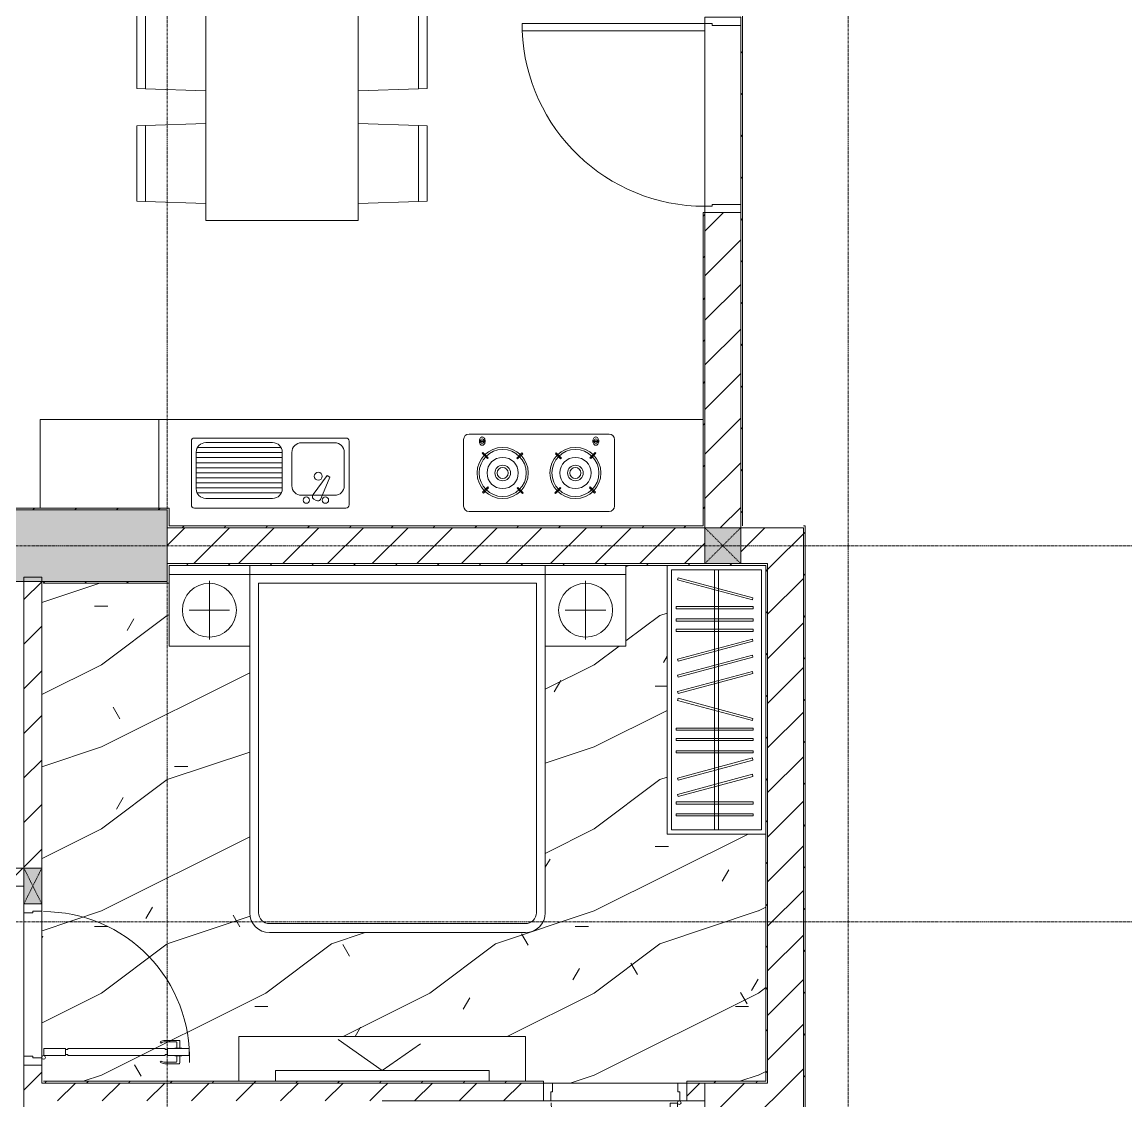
# Model space of a CAD drawing. Header units: millimetres. Extents: x 5357 to 259384, y -16348 to 109893.
# Drawn here: x 38043 to 44202, y 50437 to 56460 of the extents above; entities that cross this region are included whole.
import ezdxf

# ---------------------------------------------------------------- set-up
doc = ezdxf.new("R2010")
doc.units = ezdxf.units.MM
doc.linetypes.add('Dash', pattern=[6, 3, -3])
doc.linetypes.add('Grid Line', pattern=[22.225, 12.7, -3.175, 3.175, -3.175])
for name, color, linetype, lineweight in [('0-1', 7, 'Continuous', 5), ('A-DETL-GENF', 92, 'Continuous', 9), ('A-DETL-GENF-1', 53, 'Continuous', 9), ('A-DOOR', 31, 'Continuous', 9), ('A-DOOR-1', 254, 'Continuous', 9), ('A-DOOR-2', 53, 'Continuous', 9), ('A-DOOR-FRAM', 31, 'Continuous', 9), ('A-FLOR-1', 53, 'Continuous', 9), ('A-FLOR-PATT-1', 10, 'Continuous', 9), ('A-WALL', 113, 'Continuous', 9), ('A-WALL-1', 9, 'Continuous', 18), ('A-WALL-2', 53, 'Continuous', 9), ('A-WALL-3', 113, 'Continuous', 18), ('A-WALL-PATT', 111, 'Continuous', 9), ('A-WALL-PATT-1', 10, 'Continuous', 9), ('A-WALL-PATT-2', 53, 'Continuous', 9), ('I-FURN', 30, 'Continuous', 9), ('I-FURN-1', 254, 'Continuous', 9), ('I-WALL-1', 9, 'Continuous', 18), ('I-WALL-3', 2, 'Continuous', 18), ('S-COLS', 52, 'Continuous', 9), ('S-COLS-1', 253, 'Continuous', 5), ('S-COLS-2', 9, 'Continuous', 18), ('S-COLS-3', 53, 'Continuous', 9), ('S-COLS-4', 254, 'Continuous', 9), ('S-COLS-5', 52, 'Continuous', 18), ('S-COLS-6', 52, 'Dash', 9), ('S-COLS-HDLN', 52, 'Dash', 9), ('S-COLS-HDLN-1', 53, 'Dash', 9), ('S-GRID-1', 1, 'Grid Line', 9)]:
    doc.layers.add(name, color=color, linetype=linetype, lineweight=lineweight)
pattern_1 = [(45, (0, 0), (-116.6726, 116.6726), [])]
pattern_2 = [(45, (0, 0), (-124.4508, 124.4508), [])]

# ---------------------------------------------------------------- blocks, each defined once
blk = doc.blocks.new('NCV_TKTC_KET CAU_rvt-1-TKCS_MB CẢNH QUAN CÂY XANH')
at = {"layer": 'S-COLS-1'}
blk.add_hatch(color=256, dxfattribs=at).paths.add_polyline_path([(38852.6, 53336.9), (38852.6, 53736.9), (37552.6, 53736.9), (37552.6, 53336.9), (38038.9, 53336.9)])
at = {"layer": 'S-COLS-2'}
for p, q in [((38852.6, 53736.9), (37552.6, 53736.9)), ((38852.6, 53336.9), (38852.6, 53736.9)), ((37552.6, 53336.9), (38852.6, 53336.9))]:
    blk.add_line(p, q, dxfattribs=at)
blk = doc.blocks.new('DOOR_CW_01 CANH MO-PANEL KINH - DIW_01-900x2200-CỬA GỖ VÂN LAMINATE-553375-TKCS_MB CẢNH QUAN CÂY XANH')
at = {"layer": 'A-DETL-GENF-1'}
for p, q in [((-397, -182), (-397, -62)), ((-397, -62), (-357, -62)), ((-357, -62), (-357, -182)), ((-357, -182), (-397, -182)), ((-391, -196), (-391, -182)), ((-391, -182), (-363, -182)), ((-363, -182), (-363, -196)), ((-397, -196), (-391, -196)), ((-397, -738), (-397, -196)), ((-357, -196), (-363, -196)), ((-357, -196), (-357, -738)), ((-442, -737), (-442, -816.5)), ((-434, -799.5), (-434, -737)), ((-433.9, -711.2), (-427.3, -715.8)), ((-397, -738), (-391, -738)), ((-391, -752), (-391, -738)), ((-357, -738), (-363, -738)), ((-363, -738), (-363, -752)), ((-320.1, -711.2), (-326.7, -715.8)), ((-320, -799.5), (-320, -737)), ((-312, -737), (-312, -816.5)), ((-399, -792.2), (-399, -831.8)), ((-397, -792.2), (-399, -792.2)), ((-357, -752), (-397, -752)), ((-397, -752), (-397, -872)), ((-397, -792.2), (-397, -831.8)), ((-363, -752), (-391, -752)), ((-357, -872), (-357, -752)), ((-357, -792.2), (-357, -831.8)), ((-357, -792.2), (-355, -792.2)), ((-355, -792.2), (-355, -831.8)), ((-399, -820.5), (-438, -820.5)), ((-399, -803.5), (-430, -803.5)), ((-399, -831.8), (-397, -831.8)), ((-355, -831.8), (-357, -831.8)), ((-355, -803.5), (-324, -803.5)), ((-355, -820.5), (-316, -820.5)), ((-397, -872), (-357, -872))]:
    blk.add_line(p, q, dxfattribs=at)
blk.add_circle((-407, -60), 10, dxfattribs=at)
for centre, radius, start, end in [((-407, -60), 814, 268, 0), ((-397, -737), 45, 145, 180), ((-397, -737), 37, 145, 180), ((-357, -737), 37, 0, 35), ((-357, -737), 45, 360, 35), ((-430, -799.5), 4, 180, 270), ((-324, -799.5), 4, 270, 0), ((-438, -816.5), 4, 180, 270), ((-316, -816.5), 4, 270, 0)]:
    blk.add_arc(centre, radius, start, end, dxfattribs=at)
at = {"layer": 'A-DOOR-2'}
for p, q in [((-450, -50), (-450, 50)), ((-450, 50), (-400, 50)), ((-400, 50), (-400, 0)), ((400, 0), (400, 50)), ((400, 50), (450, 50)), ((450, 50), (450, -50)), ((-410, -50), (-450, -50)), ((-410, 0), (-410, -50)), ((-400, 0), (-410, 0)), ((-407, -50), (-382, -50)), ((410, 0), (400, 0)), ((410, -50), (410, 0)), ((450, -50), (410, -50))]:
    blk.add_line(p, q, dxfattribs=at)
blk = doc.blocks.new('DOOR_CW_01 CANH MO-PANEL KINH - DIG_02-800x2200-CỬA NHÔM KÍNH-400864-TKCS_MB CẢNH QUAN CÂY XANH')
at = {"layer": 'A-DETL-GENF-1'}
for p, q in [((-347, 772), (-307, 772)), ((-347, 652), (-347, 772)), ((-307, 772), (-307, 652)), ((-392, 637), (-392, 716.5)), ((-349, 720.5), (-388, 720.5)), ((-384, 699.5), (-384, 637)), ((-349, 703.5), (-380, 703.5)), ((-349, 731.8), (-347, 731.8)), ((-349, 692.2), (-349, 731.8)), ((-347, 692.2), (-349, 692.2)), ((-347, 692.2), (-347, 731.8)), ((-307, 692.2), (-307, 731.8)), ((-305, 731.8), (-307, 731.8)), ((-307, 692.2), (-305, 692.2)), ((-305, 692.2), (-305, 731.8)), ((-305, 720.5), (-266, 720.5)), ((-305, 703.5), (-274, 703.5)), ((-270, 699.5), (-270, 637)), ((-262, 637), (-262, 716.5)), ((-307, 652), (-347, 652)), ((-347, 638), (-341, 638)), ((-347, 638), (-347, 196)), ((-313, 652), (-341, 652)), ((-341, 652), (-341, 638)), ((-313, 638), (-313, 652)), ((-307, 638), (-313, 638)), ((-307, 196), (-307, 638)), ((-383.9, 611.2), (-377.3, 615.8)), ((-270.1, 611.2), (-276.7, 615.8)), ((-347, 196), (-341, 196)), ((-341, 196), (-341, 182)), ((-307, 196), (-313, 196)), ((-313, 182), (-313, 196)), ((-307, 182), (-347, 182)), ((-347, 182), (-347, 62)), ((-341, 182), (-313, 182)), ((-307, 62), (-307, 182)), ((-347, 62), (-307, 62))]:
    blk.add_line(p, q, dxfattribs=at)
blk.add_circle((-357, 60), 10, dxfattribs=at)
for centre, radius, start, end in [((-357, 60), 714, 360, 92), ((-388, 716.5), 4, 90, 180), ((-380, 699.5), 4, 90, 180), ((-274, 699.5), 4, 0, 90), ((-266, 716.5), 4, 0, 90), ((-347, 637), 45, 180, 215), ((-347, 637), 37, 180, 215), ((-307, 637), 37, 325, 0), ((-307, 637), 45, 325, 0)]:
    blk.add_arc(centre, radius, start, end, dxfattribs=at)
at = {"layer": 'A-DOOR-2'}
for p, q in [((-360, 50), (-400, 50)), ((-400, 50), (-400, -50)), ((-360, 0), (-360, 50)), ((-350, 0), (-360, 0)), ((-357, 50), (-332, 50)), ((-350, -50), (-350, 0)), ((360, 0), (350, 0)), ((350, 0), (350, -50)), ((400, 50), (360, 50)), ((360, 50), (360, 0)), ((400, -50), (400, 50)), ((-400, -50), (-350, -50)), ((350, -50), (400, -50))]:
    blk.add_line(p, q, dxfattribs=at)
blk = doc.blocks.new('G1_SOF - BO TRU - 100x200-V75-TKCS_MB CẢNH QUAN CÂY XANH')
at = {"layer": 'S-COLS-3'}
blk.add_hatch(color=256, dxfattribs=at).paths.add_polyline_path([(-50, -100), (50, -100), (50, 100), (-50, 100)])
at = {"layer": 'S-COLS-2'}
for p, q in [((50, 100), (-50, 100)), ((-50, 100), (-50, -100)), ((50, -100), (50, 100))]:
    blk.add_line(p, q, dxfattribs=at)
at = {"layer": 'S-COLS-HDLN-1'}
for p, q in [((50, 100), (-50, -100)), ((-50, 100), (50, -100))]:
    blk.add_line(p, q, dxfattribs=at)
blk = doc.blocks.new('GIUONG NGU-2TAB-1600x2000 - GIUONG NGU-2TAB-1600x2000-842839-TKCS_MB CẢNH QUAN CÂY XANH')
at = {"layer": 'I-FURN-1'}
for p, q in [((8.5, 0), (8.5, -50)), ((458.5, -50), (458.5, 0)), ((458.5, 0), (458.5, -50)), ((2108.2, -50), (2108.2, 0)), ((458.5, -50), (8.5, -50)), ((8.5, -50), (8.5, -450.3)), ((8.5, -50), (458.5, -50)), ((458.5, -50), (8.5, -50)), ((8.5, -50), (8.5, -450.3)), ((458.5, -450.3), (458.5, -50)), ((2108.2, -50), (458.5, -50)), ((458.5, -50), (458.5, -1938.9)), ((458.5, -50), (2108.2, -50)), ((458.5, -1938.9), (458.5, -50)), ((458.5, -450.3), (458.5, -50)), ((458.5, -50), (2108.2, -50)), ((2108.2, 0), (2108.2, -50)), ((2558.2, -50), (2108.2, -50)), ((2108.2, -50), (2108.2, -450.3)), ((2108.2, -1938.9), (2108.2, -50)), ((2108.2, -50), (2558.2, -50)), ((2108.2, -50), (2558.2, -50)), ((2108.2, -450.3), (2108.2, -50)), ((2108.2, -50), (2108.2, -1938.9)), ((2558.2, -50), (2558.2, 0)), ((2558.2, -450.3), (2558.2, -50)), ((2558.2, -50), (2558.2, -450.3)), ((233.5, -86.8), (233.5, -413.5)), ((508.5, -100), (2058.2, -100)), ((508.5, -1938.9), (508.5, -100)), ((2058.2, -100), (2058.2, -1938.9)), ((2333.2, -86.8), (2333.2, -413.5)), ((120.2, -250.2), (346.8, -250.2)), ((2446.5, -250.2), (2219.8, -250.2)), ((8.5, -450.3), (458.5, -450.3)), ((8.5, -450.3), (458.5, -450.3)), ((2108.2, -450.3), (2558.2, -450.3)), ((2558.2, -450.3), (2108.2, -450.3)), ((1997.1, -2000), (569.6, -2000)), ((569.6, -2050), (1997.1, -2050)), ((1997.1, -2050), (569.6, -2050))]:
    blk.add_line(p, q, dxfattribs=at)
for centre in [(233.5, -250.2), (2333.2, -250.2)]:
    blk.add_circle(centre, 150.7, dxfattribs=at)
for centre, radius, start, end in [((569.6, -1938.9), 111.1, 180, 270), ((569.6, -1938.9), 111.1, 180, 270), ((569.6, -1938.9), 61.1, 180, 270), ((1997.1, -1938.9), 111.1, 270, 360), ((1997.1, -1938.9), 61.1, 270, 0), ((1997.1, -1938.9), 111.1, 270, 0)]:
    blk.add_arc(centre, radius, start, end, dxfattribs=at)
blk = doc.blocks.new('TU QUAN AO-SUITE ROOM_3 - TU QUAN AO-SUITE ROOM_3-V76-TKCS_MB CẢNH QUAN CÂY XANH')
at = {"layer": 'I-FURN-1'}
for p, q in [((-550, 1500), (0, 1500)), ((0, 1500), (-550, 1500)), ((0, 1500), (0, 0)), ((0, 0), (0, 1500)), ((-24, 1476), (-526, 1476)), ((-526, 1476), (-526, 600)), ((-526, 1476), (-526, 24)), ((-287, 576), (-287, 1476)), ((-263, 576), (-263, 1476)), ((-24, 24), (-24, 1476)), ((-480.1, 1386.9), (-480.1, 1398.9)), ((-480.1, 1398.9), (-50.1, 1398.9)), ((-480.1, 1386.9), (-480.1, 1398.9)), ((-50.1, 1386.9), (-480.1, 1386.9)), ((-50.1, 1398.9), (-50.1, 1386.9)), ((-480.1, 1320.5), (-480.1, 1332.5)), ((-480.1, 1332.5), (-50.1, 1332.5)), ((-480.1, 1320.5), (-480.1, 1332.5)), ((-50.1, 1320.5), (-480.1, 1320.5)), ((-50.1, 1332.5), (-50.1, 1320.5)), ((-478.3, 1178.1), (-61.3, 1289.9)), ((-58.2, 1278.3), (-475.2, 1166.5)), ((-61.3, 1289.9), (-58.2, 1278.3)), ((-478.3, 1086.9), (-61.3, 1198.6)), ((-475.2, 1166.5), (-478.3, 1178.1)), ((-58.2, 1187.1), (-475.2, 1075.3)), ((-61.3, 1198.6), (-58.2, 1187.1)), ((-480.1, 1035.3), (-480.1, 1047.3)), ((-480.1, 1047.3), (-50.1, 1047.3)), ((-480.1, 1035.3), (-480.1, 1047.3)), ((-475.2, 1075.3), (-478.3, 1086.9)), ((-50.1, 1047.3), (-50.1, 1035.3)), ((-50.1, 1035.3), (-480.1, 1035.3)), ((-480.1, 965.8), (-480.1, 977.8)), ((-480.1, 977.8), (-50.1, 977.8)), ((-480.1, 965.8), (-480.1, 977.8)), ((-50.1, 965.8), (-480.1, 965.8)), ((-50.1, 977.8), (-50.1, 965.8)), ((-480.1, 908.6), (-480.1, 920.6)), ((-480.1, 920.6), (-50.1, 920.6)), ((-480.1, 908.6), (-480.1, 920.6)), ((-50.1, 908.6), (-480.1, 908.6)), ((-475.2, 865.5), (-478.3, 853.9)), ((-58.2, 753.7), (-475.2, 865.5)), ((-50.1, 920.6), (-50.1, 908.6)), ((-478.3, 853.9), (-61.3, 742.1)), ((-61.3, 742.1), (-58.2, 753.7)), ((-478.3, 603.1), (-61.3, 714.9)), ((-58.2, 703.3), (-475.2, 591.5)), ((-61.3, 714.9), (-58.2, 703.3)), ((-478.3, 511.9), (-61.3, 623.6)), ((-61.3, 623.6), (-58.2, 612.1)), ((-526, 24), (-526, 600)), ((-475.2, 591.5), (-478.3, 603.1)), ((-58.2, 612.1), (-475.2, 500.3)), ((-287, 24), (-287, 576)), ((-263, 24), (-263, 576)), ((-478.3, 423.1), (-61.3, 534.9)), ((-475.2, 500.3), (-478.3, 511.9)), ((-58.2, 523.3), (-475.2, 411.5)), ((-61.3, 534.9), (-58.2, 523.3)), ((-475.2, 411.5), (-478.3, 423.1)), ((-480.1, 368.4), (-480.1, 356.4)), ((-50.1, 368.4), (-480.1, 368.4)), ((-480.1, 356.4), (-50.1, 356.4)), ((-480.1, 311.2), (-480.1, 299.2)), ((-50.1, 311.2), (-480.1, 311.2)), ((-50.1, 356.4), (-50.1, 368.4)), ((-50.1, 299.2), (-50.1, 311.2)), ((-480.1, 299.2), (-50.1, 299.2)), ((-480.1, 241.7), (-480.1, 229.7)), ((-50.1, 241.7), (-480.1, 241.7)), ((-480.1, 229.7), (-50.1, 229.7)), ((-475.2, 192.7), (-478.3, 181.1)), ((-58.2, 80.9), (-475.2, 192.7)), ((-50.1, 229.7), (-50.1, 241.7)), ((-478.3, 181.1), (-61.3, 69.4)), ((-61.3, 69.4), (-58.2, 80.9)), ((-526, 24), (-24, 24))]:
    blk.add_line(p, q, dxfattribs=at)
blk = doc.blocks.new('RES_BAN AN - RES_BAN AN-850636-TKCS_MB CẢNH QUAN CÂY XANH')
at = {"layer": 'I-FURN-1'}
for p, q in [((0, 250), (1600, 250)), ((0, 0), (0, 250)), ((1600, 250), (1600, 0))]:
    blk.add_line(p, q, dxfattribs=at)
blk = doc.blocks.new('KE TIVI-2 - KE TIVI-2-850637-TKCS_MB CẢNH QUAN CÂY XANH')
at = {"layer": 'I-FURN-1'}
for p, q in [((0, 60), (-245.7, 232.1)), ((213, 209.1), (0, 60)), ((-595.6, 60), (595.6, 60)), ((-595.6, 0), (-595.6, 60)), ((595.6, 60), (595.6, 0))]:
    blk.add_line(p, q, dxfattribs=at)
blk = doc.blocks.new('HE BEP A1 - HE BEP A 2-V139-TKCS_MB CẢNH QUAN CÂY XANH')
at = {"layer": 'I-FURN'}
for p, q in [((0, 0), (662.4, 0)), ((0, -494.4), (0, 0)), ((662.4, 0), (662.4, -494.4)), ((662.4, 0), (662.4, -494.4)), ((3700, 0), (662.4, 0)), ((3700, -594.4), (3700, 0)), ((3700, -594.4), (3700, 0)), ((844.9, -120.7), (844.9, -476.9)), ((1706.9, -103.2), (862.4, -103.2)), ((1724.4, -476.9), (1724.4, -120.7)), ((2364, -483.2), (2364, -111.2)), ((3175.6, -81.2), (2394, -81.2)), ((2451.6, -118.3), (2484.1, -118.3)), ((2451.6, -122.3), (2451.6, -118.3)), ((2484.1, -122.3), (2451.6, -122.3)), ((2484.1, -118.3), (2484.1, -122.3)), ((3085.5, -118.3), (3085.5, -122.3)), ((3118, -118.3), (3085.5, -118.3)), ((3085.5, -122.3), (3118, -122.3)), ((3118, -122.3), (3118, -118.3)), ((3205.6, -483.2), (3205.6, -111.2)), ((871.5, -386.8), (871.5, -182.3)), ((877.9, -156.9), (1345.2, -156.9)), ((924.9, -128.9), (1298.3, -128.9)), ((1351.6, -182.3), (1351.6, -386.8)), ((1405.6, -369.9), (1405.6, -183.2)), ((1459, -129.9), (1644.4, -129.9)), ((1697.8, -183.2), (1697.8, -369.9)), ((2471.8, -183.9), (2467.4, -188.3)), ((2500.9, -213), (2471.8, -183.9)), ((3068.7, -213), (3097.9, -183.9)), ((3097.9, -183.9), (3102.3, -188.3)), ((871.5, -184.9), (1351.6, -184.9)), ((871.5, -212.9), (1351.6, -212.9)), ((871.5, -240.9), (1351.6, -240.9)), ((2467.4, -188.3), (2496.5, -217.4)), ((2496.5, -217.4), (2500.9, -213)), ((2689.3, -186.7), (2660.2, -215.8)), ((2660.2, -215.8), (2664.6, -220.2)), ((2664.6, -220.2), (2693.7, -191.1)), ((2693.7, -191.1), (2689.3, -186.7)), ((2875.9, -191.1), (2880.3, -186.7)), ((2905, -220.2), (2875.9, -191.1)), ((2880.3, -186.7), (2909.4, -215.8)), ((2909.4, -215.8), (2905, -220.2)), ((3073.1, -217.4), (3068.7, -213)), ((3102.3, -188.3), (3073.1, -217.4)), ((871.5, -268.9), (1351.6, -268.9)), ((871.5, -296.9), (1351.6, -296.9)), ((871.5, -324.9), (1351.6, -324.9)), ((871.5, -352.9), (1351.6, -352.9)), ((1602.7, -313.4), (1523.8, -418.4)), ((1566.6, -443.1), (1618.1, -322.3)), ((1618.1, -322.3), (1602.7, -313.4)), ((871.5, -380.9), (1351.6, -380.9)), ((876.4, -408.9), (1346.8, -408.9)), ((1644.4, -423.2), (1459, -423.2)), ((2470.1, -405.9), (2499.2, -376.7)), ((2474.5, -410.3), (2470.1, -405.9)), ((2503.6, -381.1), (2474.5, -410.3)), ((2499.2, -376.7), (2503.6, -381.1)), ((2663, -383.9), (2667.3, -379.5)), ((2692.1, -413), (2663, -383.9)), ((2667.3, -379.5), (2696.5, -408.6)), ((2696.5, -408.6), (2692.1, -413)), ((2902.3, -379.5), (2873.2, -408.6)), ((2873.2, -408.6), (2877.5, -413)), ((2877.5, -413), (2906.7, -383.9)), ((2906.7, -383.9), (2902.3, -379.5)), ((3070.4, -376.7), (3066, -381.1)), ((3066, -381.1), (3095.1, -410.3)), ((3099.5, -405.9), (3070.4, -376.7)), ((3095.1, -410.3), (3099.5, -405.9)), ((1298.3, -440.1), (924.9, -440.1)), ((1541.1, -452.3), (1528.6, -445.1)), ((862.4, -494.4), (1706.9, -494.4)), ((3175.6, -513.2), (2394, -513.2))]:
    blk.add_line(p, q, dxfattribs=at)
for centre, radius in [((2581.9, -298.5), 142.6), ((2581.9, -298.5), 131.3), ((2987.7, -298.5), 142.6), ((2987.7, -298.5), 131.3), ((2581.9, -298.5), 87.2), ((2987.7, -298.5), 87.2), ((1552.8, -316.6), 22.2), ((2581.9, -298.5), 43.6), ((2581.9, -298.5), 30.9), ((2987.7, -298.5), 43.6), ((2987.7, -298.5), 30.9), ((1485.9, -449.9), 17.8), ((1592.6, -449.9), 17.8)]:
    blk.add_circle(centre, radius, dxfattribs=at)
for centre, radius, start, end in [((862.4, -120.7), 17.5, 90, 180), ((1706.9, -120.7), 17.5, 0, 90), ((2394, -111.2), 30, 90, 180), ((2485.1, -120.7), 33.5, 163.94189, 180), ((2485.1, -120.7), 33.5, 180, 196.05811), ((2476.6, -118.2), 24.7, 145.20397, 163.94189), ((2467.8, -120.3), 11.6, 9.71775, 170.28225), ((2467.8, -120.3), 11.6, 189.9102, 350.0898), ((2471.3, -114.5), 18.1, 120.79762, 145.20397), ((2467.9, -108.8), 11.5, 90, 120.79762), ((2467.9, -108.8), 11.5, 59.20238, 90), ((2464.5, -114.5), 18.1, 34.79603, 59.20238), ((2459.1, -118.2), 24.7, 16.05811, 34.79603), ((2450.6, -120.7), 33.5, 0, 16.05811), ((2450.6, -120.7), 33.5, 343.94189, 0), ((3119, -120.7), 33.5, 163.94189, 180), ((3119, -120.7), 33.5, 180, 196.05811), ((3110.5, -118.2), 24.7, 145.20397, 163.94189), ((3105.2, -114.5), 18.1, 120.79762, 145.20397), ((3101.8, -120.3), 11.6, 9.71775, 170.28225), ((3101.8, -120.3), 11.6, 189.9102, 350.0898), ((3101.8, -108.8), 11.5, 90, 120.79762), ((3101.8, -108.8), 11.5, 59.20238, 90), ((3098.4, -114.5), 18.1, 34.79603, 59.20238), ((3093, -118.2), 24.7, 16.05811, 34.79603), ((3084.5, -120.7), 33.5, 0, 16.05811), ((3084.5, -120.7), 33.5, 343.94189, 0), ((3175.6, -111.2), 30, 360, 90), ((924.9, -182.3), 53.3, 90, 180), ((1298.3, -182.3), 53.3, 0, 90), ((1459, -183.2), 53.3, 90, 180), ((1644.4, -183.2), 53.3, 0, 90), ((2476.6, -123.1), 24.7, 196.05811, 214.79603), ((2471.3, -126.9), 18.1, 214.79603, 239.20238), ((2467.9, -132.6), 11.5, 239.20238, 270), ((2467.9, -132.6), 11.5, 270, 300.79762), ((2464.5, -126.9), 18.1, 300.79762, 325.20397), ((2459.1, -123.1), 24.7, 325.20397, 343.94189), ((3110.5, -123.1), 24.7, 196.05811, 214.79603), ((3105.2, -126.9), 18.1, 214.79603, 239.20238), ((3101.8, -132.6), 11.5, 239.20238, 270), ((3101.8, -132.6), 11.5, 270, 300.79762), ((3098.4, -126.9), 18.1, 300.79762, 325.20397), ((3093, -123.1), 24.7, 325.20397, 343.94189), ((924.9, -386.8), 53.3, 180, 270), ((1298.3, -386.8), 53.3, 270, 0), ((1459, -369.9), 53.3, 180, 270), ((1537.5, -429.7), 17.8, 140.53825, 240.0479), ((1644.4, -369.9), 53.3, 270, 0), ((862.4, -476.9), 17.5, 180, 270), ((1549.9, -436.9), 17.8, 240.0479, 339.46209), ((1706.9, -476.9), 17.5, 270, 0), ((2394, -483.2), 30, 180, 270), ((3175.6, -483.2), 30, 270, 0)]:
    blk.add_arc(centre, radius, start, end, dxfattribs=at)
at = {"layer": 'I-FURN-1'}
for p, q in [((0, 0), (3700, 0)), ((0, -494.4), (0, 0)), ((3700, 0), (3700, -594.4))]:
    blk.add_line(p, q, dxfattribs=at)
blk = doc.blocks.new('RES_BAN AN 1 - RES_BAN AN 1-V94-TKCS_MB CẢNH QUAN CÂY XANH')
at = {"layer": 'I-FURN-1'}
for p, q in [((-425, 0), (-425, -1275)), ((425, -1275), (425, 0)), ((-761.9, -113.5), (-809.6, -115.1)), ((-809.6, -115.1), (-809.6, -536.9)), ((-761.9, -113.5), (-425, -102.3)), ((-761.9, -538.5), (-761.9, -113.5)), ((-761.9, -538.5), (-761.9, -113.5)), ((-425, -102.3), (-425, -549.7)), ((425, -102.3), (425, -549.7)), ((761.9, -113.5), (425, -102.3)), ((761.9, -538.5), (761.9, -113.5)), ((761.9, -113.5), (761.9, -538.5)), ((809.6, -115.1), (761.9, -113.5)), ((809.6, -536.9), (809.6, -115.1)), ((-809.6, -536.9), (-761.9, -538.5)), ((-425, -549.7), (-761.9, -538.5)), ((425, -549.7), (761.9, -538.5)), ((761.9, -538.5), (809.6, -536.9)), ((-761.9, -743.8), (-425, -732.5)), ((-425, -732.5), (-425, -1180)), ((425, -732.5), (425, -1180)), ((761.9, -743.8), (425, -732.5)), ((-809.6, -745.3), (-761.9, -743.8)), ((-809.6, -1167.2), (-809.6, -745.3)), ((-761.9, -1168.8), (-761.9, -743.8)), ((-761.9, -743.8), (-761.9, -1168.8)), ((761.9, -743.8), (809.6, -745.3)), ((761.9, -1168.8), (761.9, -743.8)), ((761.9, -1168.8), (761.9, -743.8)), ((809.6, -745.3), (809.6, -1167.2)), ((-761.9, -1168.8), (-809.6, -1167.2)), ((-425, -1180), (-761.9, -1168.8)), ((425, -1180), (761.9, -1168.8)), ((809.6, -1167.2), (761.9, -1168.8)), ((-425, -1275), (425, -1275))]:
    blk.add_line(p, q, dxfattribs=at)
blk = doc.blocks.new('NCV_TKTC_TANG 1_rvt-1-TKCS_MB CẢNH QUAN CÂY XANH')
at = {"layer": 'A-FLOR-PATT-1'}
h = blk.add_hatch(dxfattribs=at)
h.set_pattern_fill('FP_6', color=256, style=0, pattern_type=2)
h.set_pattern_definition([(0, (0, 0), (1788.16, 447.04), [73.762, -1267.358, 73.762, -1267.358, -7152.64]), (0, (0, 0), (1788.16, 447.04), [-2682.24, 73.762, -2608.478, 73.762, -1267.358, -3129.28]), (0, (0, 0), (1788.16, 447.04), [-6705.6, 73.762, -820.318, 73.762, -2161.438]), (120, (670.56, 223.5), (-1281.228, 1325.072), [73.762, -1267.358, 73.762, -8419.998]), (120, (670.56, 223.5), (-1281.228, 1325.072), [-1414.882, -1267.358, 73.762, -2608.478, -4470.4]), (120, (670.56, 223.5), (-1281.228, 1325.072), [-5364.48, 73.762, -1267.358, 73.762, -3055.518]), (120, (670.56, 223.5), (-1281.228, 1325.072), [-6779.362, -820.318, 73.762, -2161.438]), (240, (894.1, 1117.6), (-506.932, -1772.112), [73.762, -1267.358, 73.762, -8419.998]), (240, (894.1, 1117.6), (-506.932, -1772.112), [-1414.882, -1267.358, 73.762, -2608.478, -4470.4]), (240, (894.1, 1117.6), (-506.932, -1772.112), [-5364.48, 73.762, -1267.358, 73.762, -3055.518]), (240, (894.1, 1117.6), (-506.932, -1772.112), [-6779.362, -820.318, 73.762, -2161.438])])
h.paths.add_polyline_path([(41752.6, 50536.9), (41754.1, 50546.9), (42192.6, 50546.9), (42192.6, 51926.9), (41642.6, 51926.9), (41642.6, 53426.9), (41412.3, 53426.9), (41412.3, 52976.6), (40962.3, 52976.6), (40962.3, 51488), (40958.5, 51459.3), (40947.4, 51432.5), (40929.8, 51409.5), (40906.7, 51391.8), (40879.9, 51380.7), (40851.2, 51376.9), (39423.7, 51376.9), (39395, 51380.7), (39368.2, 51391.8), (39345.2, 51409.5), (39327.5, 51432.5), (39316.4, 51459.3), (39312.6, 51488), (39312.6, 52976.6), (38862.6, 52976.6), (38862.6, 53326.9), (38152.6, 53326.9), (38155.1, 50546.9), (39252.6, 50546.9), (39252.6, 50796.9), (40852.6, 50796.9), (40852.6, 50546.9), (40952.6, 50546.9), (40952.6, 50536.9), (41712.6, 50536.9)])
h = blk.add_hatch(dxfattribs=at)
h.set_pattern_fill('FP_4', color=256, style=0, pattern_type=2)
h.set_pattern_definition([(216.87, (366.52, 916.3), (2748.89673, 1832.6049), [458.15, -4123.35]), (206.565, (916.3, 641.4), (-916.3012, -916.2996), [1024.455, -1024.455]), (198.435, (916.3, 183.26), (-1832.5985, -916.302), [579.52, -2318.076])])
h.paths.add_polyline_path([(41752.6, 50536.9), (41754.1, 50546.9), (42192.6, 50546.9), (42192.6, 51926.9), (41642.6, 51926.9), (41642.6, 53426.9), (41412.3, 53426.9), (41412.3, 52976.6), (40962.3, 52976.6), (40962.3, 51488), (40958.5, 51459.3), (40947.4, 51432.5), (40929.8, 51409.5), (40906.7, 51391.8), (40879.9, 51380.7), (40851.2, 51376.9), (39423.7, 51376.9), (39395, 51380.7), (39368.2, 51391.8), (39345.2, 51409.5), (39327.5, 51432.5), (39316.4, 51459.3), (39312.6, 51488), (39312.6, 52976.6), (38862.6, 52976.6), (38862.6, 53326.9), (38152.6, 53326.9), (38155.1, 50546.9), (39252.6, 50546.9), (39252.6, 50796.9), (40852.6, 50796.9), (40852.6, 50546.9), (40952.6, 50546.9), (40952.6, 50536.9), (41712.6, 50536.9)])
at = {"layer": 'A-WALL-PATT-1'}
h = blk.add_hatch(dxfattribs=at)
h.set_pattern_fill('FP_2', color=256, style=0, pattern_type=2)
h.set_pattern_definition(pattern_2)
h.paths.add_polyline_path([(38142.6, 48636.9), (38152.6, 48636.9), (38152.6, 49537.3), (38052.6, 49537.3), (38052.6, 48636.9)])
h.paths.add_polyline_path([(38052.6, 50337.3), (38152.6, 50337.3), (38152.6, 50636.9), (38052.6, 50636.9)])
h.paths.add_polyline_path([(38052.6, 51736.9), (38152.6, 51736.9), (38152.6, 53361.9), (38052.6, 53361.9), (38052.6, 51746.9)])
h = blk.add_hatch(dxfattribs=at)
h.set_pattern_fill('FP_2', color=256, style=0, pattern_type=2)
h.set_pattern_definition(pattern_2)
h.paths.add_polyline_path([(37052.6, 51636.9), (37102.6, 51636.9), (37102.6, 51736.9), (37052.6, 51736.9), (37052.6, 51733.4)])
h.paths.add_polyline_path([(38052.6, 51636.9), (38052.6, 51736.9), (38002.6, 51736.9), (38002.6, 51636.9), (38042.6, 51636.9)])
h = blk.add_hatch(dxfattribs=at)
h.set_pattern_fill('FP_2', color=256, style=0, pattern_type=2)
h.set_pattern_definition(pattern_2)
h.paths.add_polyline_path([(40052.6, 50436.9), (40052.6, 50536.9), (38152.6, 50536.9), (38152.6, 50436.9), (39952.6, 50436.9)])
h = blk.add_hatch(dxfattribs=at)
h.set_pattern_fill('FP_2', color=256, style=0, pattern_type=2)
h.set_pattern_definition(pattern_2)
h.paths.add_polyline_path([(40952.6, 50436.9), (40952.6, 50536.9), (40052.6, 50536.9), (40052.6, 50436.9), (40459.7, 50436.9)])
h.paths.add_polyline_path([(41852.6, 50436.9), (41852.6, 50536.9), (41752.6, 50536.9), (41752.6, 50436.9)])
at = {"layer": 'A-WALL-PATT-2'}
h = blk.add_hatch(dxfattribs=at)
h.set_pattern_fill('FP_10', color=256, style=0, pattern_type=2)
h.set_pattern_definition(pattern_1)
h.paths.add_polyline_path([(41842.6, 53636.9), (41852.6, 53636.9), (41852.6, 55396.9), (41842.6, 55396.9), (41842.6, 53646.9)])
h.paths.add_polyline_path([(41852.6, 56486.9), (41852.6, 56636.9), (41842.6, 56635.9), (41842.6, 56486.9)])
h = blk.add_hatch(dxfattribs=at)
h.set_pattern_fill('FP_10', color=256, style=0, pattern_type=2)
h.set_pattern_definition(pattern_1)
h.paths.add_polyline_path([(38862.6, 53736.9), (38862.6, 53746.9), (37552.6, 53746.9), (37552.6, 53736.9), (38852.6, 53736.9)])
h = blk.add_hatch(dxfattribs=at)
h.set_pattern_fill('FP_10', color=256, style=0, pattern_type=2)
h.set_pattern_definition(pattern_1)
h.paths.add_polyline_path([(41670.2, 53636.9), (41842.6, 53636.9), (41842.6, 53646.9), (38862.6, 53646.9), (38862.6, 53636.9), (39249.3, 53636.9)])
h = blk.add_hatch(dxfattribs=at)
h.set_pattern_fill('FP_10', color=256, style=0, pattern_type=2)
h.set_pattern_definition(pattern_1)
h.paths.add_polyline_path([(38862.6, 53426.9), (42192.6, 53426.9), (42192.6, 53436.9), (38852.6, 53436.9), (38852.6, 53426.9)])
h = blk.add_hatch(dxfattribs=at)
h.set_pattern_fill('FP_10', color=256, style=0, pattern_type=2)
h.set_pattern_definition(pattern_1)
h.paths.add_polyline_path([(38862.6, 53326.9), (38862.6, 53426.9), (38852.6, 53426.9), (38852.6, 53326.9)])
h = blk.add_hatch(dxfattribs=at)
h.set_pattern_fill('FP_10', color=256, style=0, pattern_type=2)
h.set_pattern_definition(pattern_1)
h.paths.add_polyline_path([(42202.6, 50546.9), (42202.6, 53436.9), (42192.6, 53436.9), (42192.6, 50546.9)])
h = blk.add_hatch(dxfattribs=at)
h.set_pattern_fill('FP_10', color=256, style=0, pattern_type=2)
h.set_pattern_definition(pattern_1)
h.paths.add_polyline_path([(38162.6, 53326.9), (38852.6, 53326.9), (38852.6, 53336.9), (38152.6, 53336.9), (38152.6, 53326.9)])
h = blk.add_hatch(dxfattribs=at)
h.set_pattern_fill('FP_10', color=256, style=0, pattern_type=2)
h.set_pattern_definition(pattern_1)
h.paths.add_polyline_path([(40459.7, 50536.9), (40952.6, 50536.9), (40952.6, 50546.9), (38152.6, 50546.9), (38152.6, 50536.9), (40052.6, 50536.9)])
h.paths.add_polyline_path([(42202.6, 50536.9), (42202.6, 50546.9), (41752.6, 50546.9), (41752.6, 50536.9), (41852.6, 50536.9)])
at = {"layer": 'A-FLOR-1'}
for p, q in [((41852.6, 55431.9), (41852.6, 56451.9)), ((41852.6, 56451.9), (41852.6, 55431.9)), ((38152.6, 51496.9), (38152.6, 50676.9)), ((38052.6, 50686.9), (38052.6, 51486.9)), ((41002.6, 50536.9), (41702.6, 50536.9)), ((41702.6, 50536.9), (41002.6, 50536.9)), ((40992.6, 50437), (41712.6, 50437))]:
    blk.add_line(p, q, dxfattribs=at)
at = {"layer": 'A-WALL-1'}
for p, q in [((38152.6, 53361.9), (38052.6, 53361.9)), ((38052.6, 53361.9), (38052.6, 53336.9)), ((38152.6, 53326.9), (38152.6, 53361.9)), ((38052.6, 51746.9), (38052.6, 51736.9)), ((38042.6, 51636.9), (38052.6, 51636.9)), ((38152.6, 50536.9), (38152.6, 50546.9)), ((40052.6, 50536.9), (38152.6, 50536.9)), ((41852.6, 50436.9), (41852.6, 50536.9))]:
    blk.add_line(p, q, dxfattribs=at)
at = {"layer": 'A-WALL-2'}
for p, q in [((38052.6, 53336.9), (38052.6, 51746.9)), ((38152.6, 51736.9), (38152.6, 53326.9)), ((38052.6, 51736.9), (38002.6, 51736.9)), ((38002.6, 51636.9), (38042.6, 51636.9)), ((38152.6, 51496.9), (38152.6, 50676.9)), ((38052.6, 50686.9), (38052.6, 51486.9)), ((38052.6, 50636.9), (38052.6, 50337.3)), ((38152.6, 50546.9), (38152.6, 50636.9)), ((40952.6, 50536.9), (40052.6, 50536.9)), ((40052.6, 50536.9), (40952.6, 50536.9)), ((41002.6, 50536.9), (41702.6, 50536.9)), ((41852.6, 50536.9), (41752.6, 50536.9)), ((41752.6, 50536.9), (41852.6, 50536.9)), ((40052.6, 50436.9), (40952.6, 50436.9)), ((41752.6, 50436.9), (41852.6, 50436.9))]:
    blk.add_line(p, q, dxfattribs=at)
at = {"layer": 'I-WALL-1'}
for p, q in [((41852.6, 55396.9), (41842.6, 55396.9)), ((41842.6, 55396.9), (41842.6, 53646.9)), ((41852.6, 53636.9), (41852.6, 55396.9)), ((38862.6, 53746.9), (37552.6, 53746.9)), ((37552.6, 53736.9), (38852.6, 53736.9)), ((38852.6, 53736.9), (38852.6, 53636.9)), ((38862.6, 53736.9), (38862.6, 53746.9)), ((38862.6, 53646.9), (38862.6, 53736.9)), ((38852.6, 53636.9), (38862.6, 53636.9)), ((41842.6, 53646.9), (38862.6, 53646.9)), ((38862.6, 53636.9), (41842.6, 53636.9)), ((41842.6, 53636.9), (41852.6, 53636.9)), ((42192.6, 53436.9), (38852.6, 53436.9)), ((38852.6, 53436.9), (38852.6, 53426.9)), ((38852.6, 53426.9), (38852.6, 53336.9)), ((38862.6, 53426.9), (42192.6, 53426.9)), ((38862.6, 53326.9), (38862.6, 53426.9)), ((42202.6, 53436.9), (42192.6, 53436.9)), ((42192.6, 53426.9), (42192.6, 50546.9)), ((42202.6, 50546.9), (42202.6, 53436.9)), ((38852.6, 53336.9), (38152.6, 53336.9)), ((38152.6, 53336.9), (38152.6, 53326.9)), ((38162.6, 53326.9), (38852.6, 53326.9)), ((38852.6, 53326.9), (38862.6, 53326.9)), ((38152.6, 50546.9), (38152.6, 50536.9)), ((38152.6, 50536.9), (40052.6, 50536.9)), ((40952.6, 50546.9), (38162.6, 50546.9)), ((40952.6, 50536.9), (40952.6, 50546.9)), ((42192.6, 50546.9), (41752.6, 50546.9)), ((41752.6, 50546.9), (41752.6, 50536.9)), ((41852.6, 50536.9), (42202.6, 50536.9)), ((42202.6, 50536.9), (42202.6, 50546.9))]:
    blk.add_line(p, q, dxfattribs=at)
at = {"layer": 'A-DOOR-1'}
for name, p, rotation in [('DOOR_CW_01 CANH MO-PANEL KINH - DIW_01-900x2200-CỬA GỖ VÂN LAMINATE-553375-TKCS_MB CẢNH QUAN CÂY XANH', (38102.6, 51086.9), 89.99999999999918), ('DOOR_CW_01 CANH MO-PANEL KINH - DIG_02-800x2200-CỬA NHÔM KÍNH-400864-TKCS_MB CẢNH QUAN CÂY XANH', (41352.6, 50486.9), 180)]:
    blk.add_blockref(name, p, dxfattribs=dict(at, rotation=rotation))
at = {"layer": 'I-FURN-1'}
for name, p in [('RES_BAN AN 1 - RES_BAN AN 1-V94-TKCS_MB CẢNH QUAN CÂY XANH', (39492.6, 56626.9)), ('HE BEP A1 - HE BEP A 2-V139-TKCS_MB CẢNH QUAN CÂY XANH', (38142.6, 54241.3)), ('GIUONG NGU-2TAB-1600x2000 - GIUONG NGU-2TAB-1600x2000-842839-TKCS_MB CẢNH QUAN CÂY XANH', (38854.1, 53426.9)), ('RES_BAN AN - RES_BAN AN-850636-TKCS_MB CẢNH QUAN CÂY XANH', (39252.6, 50546.9)), ('KE TIVI-2 - KE TIVI-2-850637-TKCS_MB CẢNH QUAN CÂY XANH', (40052.6, 50546.9))]:
    blk.add_blockref(name, p, dxfattribs=at)
at = {"layer": 'I-FURN-1', "rotation": 180}
blk.add_blockref('TU QUAN AO-SUITE ROOM_3 - TU QUAN AO-SUITE ROOM_3-V76-TKCS_MB CẢNH QUAN CÂY XANH', (41642.6, 53426.9), dxfattribs=at)
at = {"layer": 'S-COLS-4'}
blk.add_blockref('G1_SOF - BO TRU - 100x200-V75-TKCS_MB CẢNH QUAN CÂY XANH', (38102.6, 51636.9), dxfattribs=at)
blk = doc.blocks.new('G1_SOF - BO TRU - 200x200-3050151-TKCS_MB CẢNH QUAN CÂY XANH')
at = {"layer": 'S-COLS-HDLN'}
for p, q in [((-100, 100), (100, -100)), ((100, 100), (-100, -100))]:
    blk.add_line(p, q, dxfattribs=at)
blk = doc.blocks.new('FD_05 - FD_05-1000x2200mm-835434-TKCS_MB CẢNH QUAN CÂY XANH')
at = {"layer": 'A-DETL-GENF'}
for p, q in [((470, 100), (470, 1120)), ((470, 1120), (510, 1120)), ((510, 1120), (510, 100)), ((510, 100), (470, 100))]:
    blk.add_line(p, q, dxfattribs=at)
blk.add_arc((510, 100), 1020, 92.24747, 180, dxfattribs=at)
at = {"layer": 'A-DOOR-FRAM'}
for p, q in [((-510, 100), (-545, 100)), ((-545, 100), (-545, -100)), ((-510, 60), (-510, 100)), ((545, 100), (510, 100)), ((510, 100), (510, 60)), ((545, -100), (545, 100)), ((-500, 60), (-510, 60)), ((-500, -100), (-500, 60)), ((510, 60), (500, 60)), ((500, 60), (500, -100)), ((-545, -100), (-500, -100)), ((500, -100), (545, -100))]:
    blk.add_line(p, q, dxfattribs=at)

msp = doc.modelspace()

# ---------------------------------------------------------------- hatches: boundary and pattern name
at = {"layer": 'A-WALL-PATT'}
h = msp.add_hatch(dxfattribs=at)
h.set_pattern_fill('FP_1', color=256, style=0, pattern_type=2)
h.set_pattern_definition(pattern_2)
h.paths.add_polyline_path([(42052.6, 53636.9), (42052.6, 55396.9), (41852.6, 55396.9), (41852.6, 53636.9)])
h.paths.add_polyline_path([(41852.6, 56486.9), (42052.6, 56486.9), (42052.6, 56635.3), (41852.6, 56635.3)])
h.paths.add_polyline_path([(42052.6, 56835.3), (42052.6, 57686.9), (41852.6, 57686.9), (41852.6, 56835.3)])
h = msp.add_hatch(dxfattribs=at)
h.set_pattern_fill('FP_41', color=256, style=0, pattern_type=2)
h.set_pattern_definition(pattern_1)
h.paths.add_polyline_path([(42062.6, 53636.9), (42062.6, 57686.9), (42052.6, 57686.9), (42052.6, 53636.9)])
h = msp.add_hatch(dxfattribs=at)
h.set_pattern_fill('FP_1', color=256, style=0, pattern_type=2)
h.set_pattern_definition(pattern_2)
h.paths.add_polyline_path([(42202.6, 53436.9), (42402.6, 53436.9), (42402.6, 53636.9), (42052.6, 53636.9), (42052.6, 53436.9)])
h.paths.add_polyline_path([(41852.6, 53436.9), (41852.6, 53636.9), (38852.6, 53636.9), (38852.6, 53436.9), (41670.2, 53436.9)])
h = msp.add_hatch(dxfattribs=at)
h.set_pattern_fill('FP_41', color=256, style=0, pattern_type=2)
h.set_pattern_definition(pattern_1)
h.paths.add_polyline_path([(42402.6, 49476.9), (42412.6, 49476.9), (42412.6, 53646.9), (42402.6, 53646.9), (42402.6, 49486.9)])
h = msp.add_hatch(dxfattribs=at)
h.set_pattern_fill('FP_1', color=256, style=0, pattern_type=2)
h.set_pattern_definition(pattern_2)
h.paths.add_polyline_path([(42275.4, 50536.9), (42402.6, 50536.9), (42402.6, 53436.9), (42202.6, 53436.9), (42202.6, 50536.9)])
h = msp.add_hatch(dxfattribs=at)
h.set_pattern_fill('FP_1', color=256, style=0, pattern_type=2)
h.set_pattern_definition(pattern_2)
h.paths.add_polyline_path([(42402.6, 50336.9), (42402.6, 50536.9), (41852.6, 50536.9), (41852.6, 50336.9), (42302.6, 50336.9)])
at = {"layer": 'S-COLS-1'}
msp.add_hatch(color=256, dxfattribs=at).paths.add_polyline_path([(41852.6, 53436.9), (42052.6, 53436.9), (42052.6, 53636.9), (41852.6, 53636.9)])

# ---------------------------------------------------------------- linework, layer by layer
at = {"layer": 'A-WALL'}
for p, q in [((41852.6, 55431.9), (41852.6, 56451.9)), ((41852.6, 53436.9), (41852.6, 53636.9)), ((41852.6, 53636.9), (42052.6, 53636.9)), ((42052.6, 53636.9), (42052.6, 53436.9))]:
    msp.add_line(p, q, dxfattribs=at)
at = {"layer": 'A-WALL-3'}
for p, q in [((41852.6, 55396.9), (41852.6, 53636.9)), ((42052.6, 53636.9), (42052.6, 55396.9)), ((41852.6, 53636.9), (38852.6, 53636.9)), ((38852.6, 53636.9), (38852.6, 53436.9)), ((42402.6, 53636.9), (42062.6, 53636.9)), ((42402.6, 50536.9), (42402.6, 53636.9)), ((38852.6, 53436.9), (41852.6, 53436.9)), ((42052.6, 53436.9), (42202.6, 53436.9)), ((42202.6, 53436.9), (42202.6, 50536.9)), ((42202.6, 50536.9), (41852.6, 50536.9)), ((41852.6, 50536.9), (41852.6, 48636.9))]:
    msp.add_line(p, q, dxfattribs=at)
at = {"layer": 'I-WALL-3'}
for p, q in [((42062.6, 53646.9), (42062.6, 57676.9)), ((42052.6, 56441.9), (42052.6, 55441.9)), ((42052.6, 53636.9), (42062.6, 53636.9)), ((42412.6, 53646.9), (42402.6, 53646.9)), ((42402.6, 53636.9), (42402.6, 49486.9)), ((42412.6, 49476.9), (42412.6, 53646.9))]:
    msp.add_line(p, q, dxfattribs=at)
at = {"layer": 'S-COLS'}
for p, q in [((42052.6, 53636.9), (41852.6, 53636.9)), ((41852.6, 53636.9), (41852.6, 53436.9)), ((42052.6, 53436.9), (42052.6, 53636.9))]:
    msp.add_line(p, q, dxfattribs=at)
at = {"layer": 'S-COLS-5'}
msp.add_line((41852.6, 53436.9), (42052.6, 53436.9), dxfattribs=at)
at = {"layer": 'S-GRID-1'}
for p, q in [((38852.6, 20960.6), (38852.6, 80482.7)), ((42652.6, 20960.6), (42652.6, 80482.7)), ((130319.3, 53536.9), (29351.8, 53536.9)), ((130319.3, 51436.9), (29351.8, 51436.9))]:
    msp.add_line(p, q, dxfattribs=at)

# ---------------------------------------------------------------- block references
at = {"layer": '0-1'}
for name in ['NCV_TKTC_KET CAU_rvt-1-TKCS_MB CẢNH QUAN CÂY XANH', 'NCV_TKTC_TANG 1_rvt-1-TKCS_MB CẢNH QUAN CÂY XANH']:
    msp.add_blockref(name, (0, 0), dxfattribs=at)
at = {"layer": 'A-DOOR', "rotation": 89.99999999999991}
msp.add_blockref('FD_05 - FD_05-1000x2200mm-835434-TKCS_MB CẢNH QUAN CÂY XANH', (41952.6, 55941.9), dxfattribs=at)
at = {"layer": 'S-COLS-6'}
msp.add_blockref('G1_SOF - BO TRU - 200x200-3050151-TKCS_MB CẢNH QUAN CÂY XANH', (41952.6, 53536.9), dxfattribs=at)

doc.saveas('drawing.dxf')
